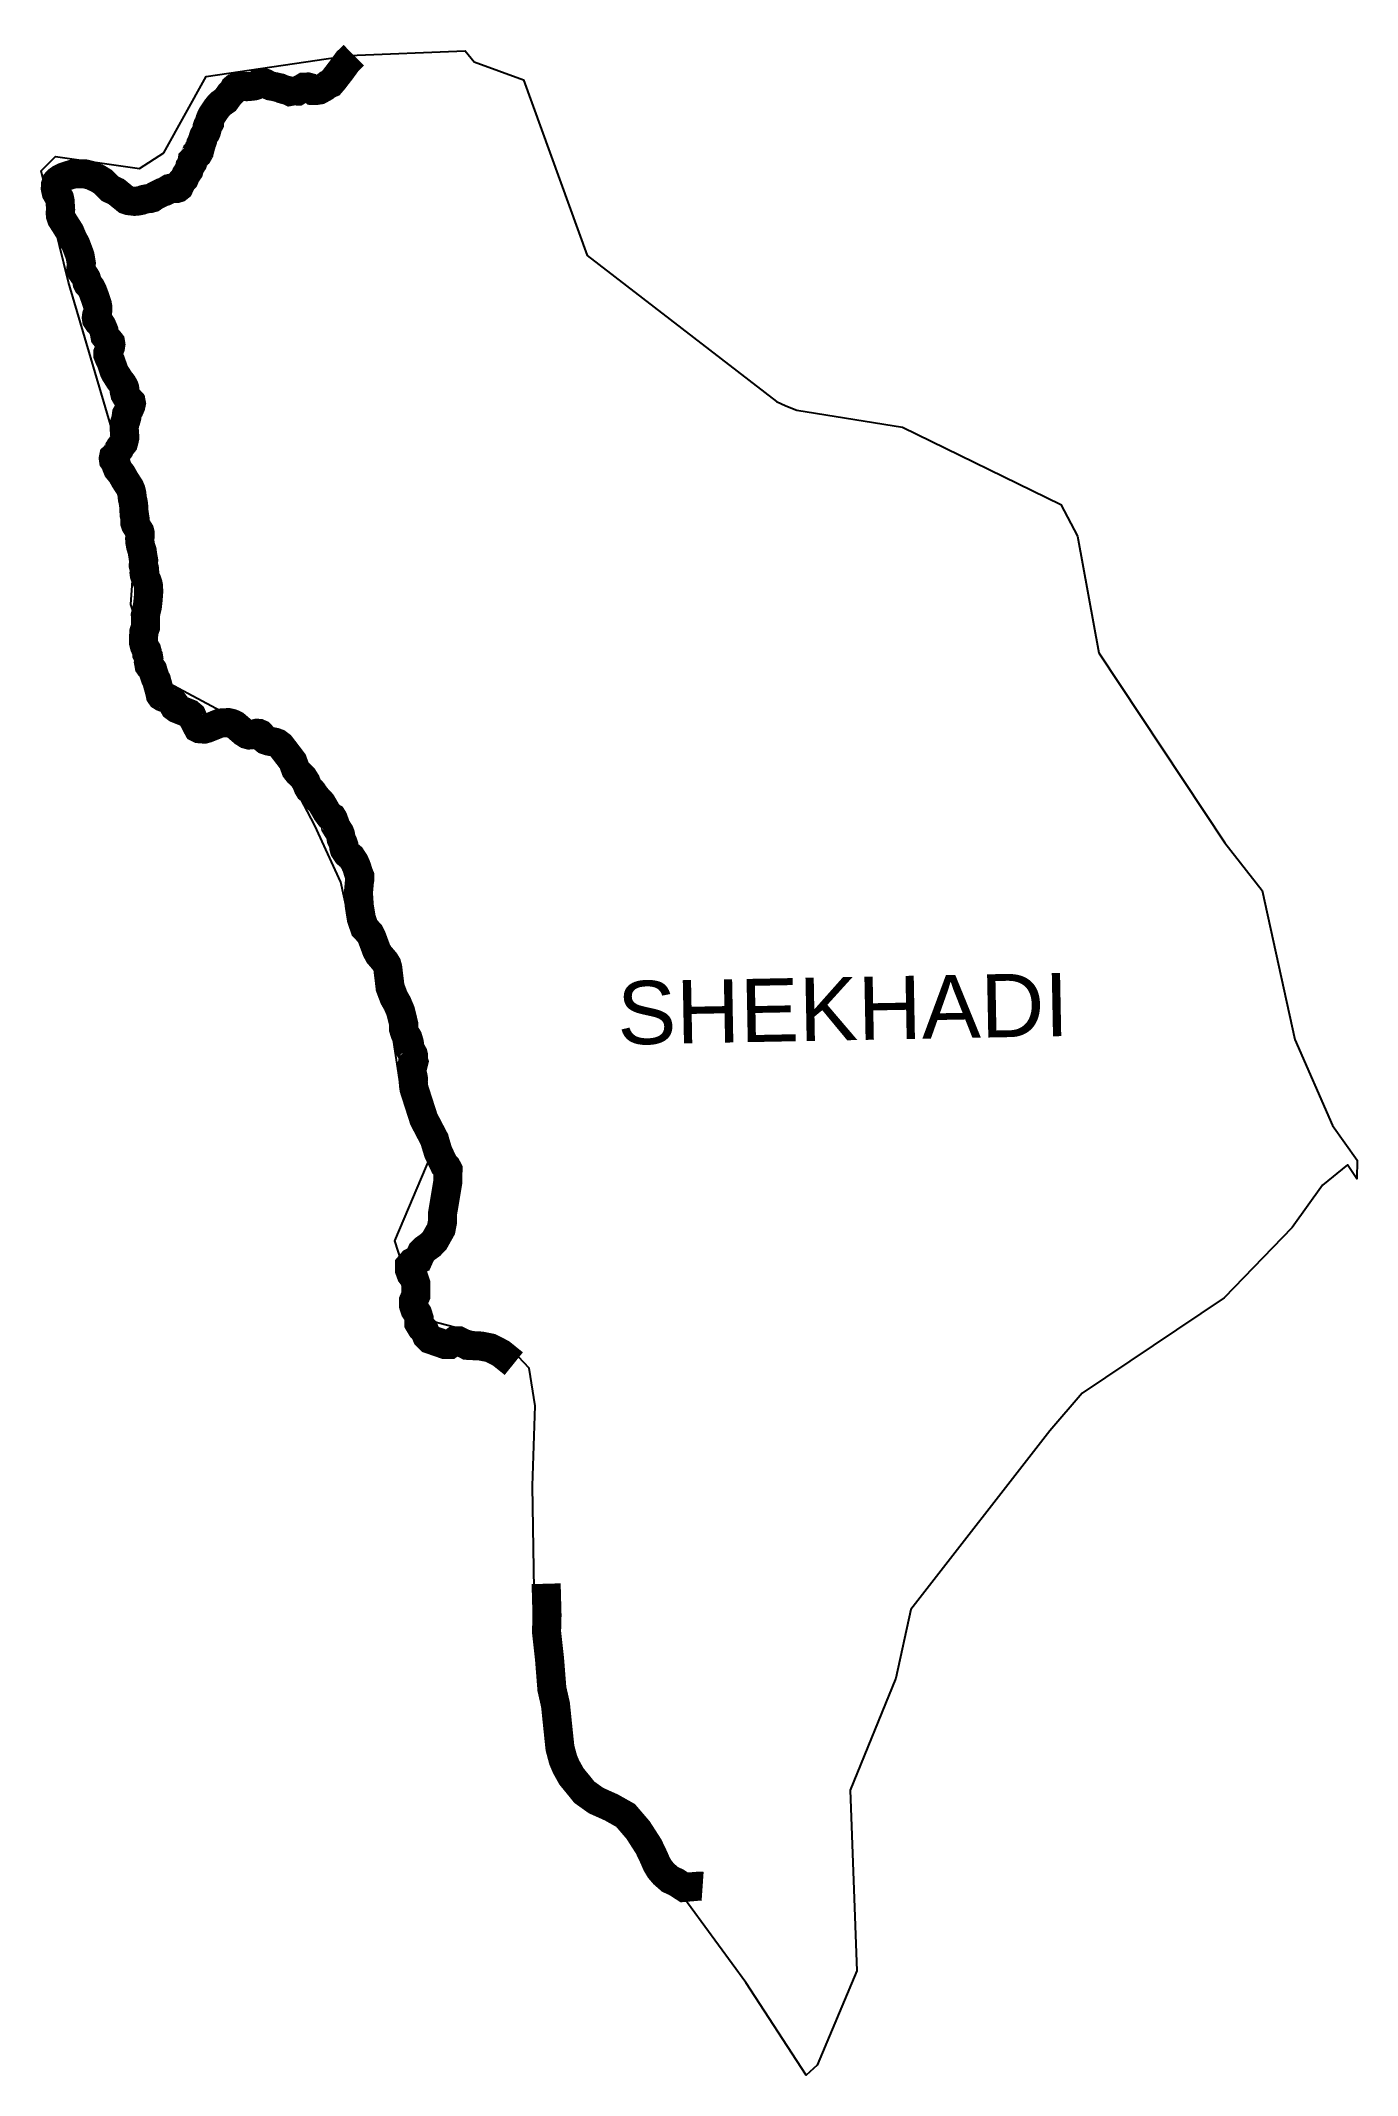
# Model space of a CAD drawing. Header units: metres. Extents: x 285346 to 287610, y 2002789 to 2006289.
import ezdxf

# ---------------------------------------------------------------- set-up
doc = ezdxf.new("R2010")
doc.units = ezdxf.units.M
for name, color, linetype in [('NATURALLY PROTECTED', 3, 'Continuous'), ('village', 4, 'Continuous'), ('VILLAGE NAME', 250, 'Continuous')]:
    doc.layers.add(name, color=color, linetype=linetype)
doc.styles.get("Standard").update_dxf_attribs({"font": 'simplex.shx'})

msp = doc.modelspace()

# ---------------------------------------------------------------- linework, layer by layer
at = {"layer": 'NATURALLY PROTECTED', "flags": 128}
msp.add_lwpolyline([(285884.6, 2006263.7, 50, 50, 0), (285879.2, 2006258.4, 50, 50, 0), (285873.7, 2006252.9, 50, 50, 0), (285863, 2006238.1, 50, 50, 0), (285852.8, 2006224.9, 50, 50, 0), (285849.8, 2006221, 50, 50, 0), (285845, 2006215.4, 50, 50, 0), (285839.9, 2006213.3, 50, 50, 0), (285834.4, 2006208.9, 50, 50, 0), (285830.1, 2006206.5, 50, 50, 0), (285825.3, 2006203.9, 50, 50, 0), (285820.1, 2006203.1, 50, 50, 0), (285814.8, 2006203.2, 50, 50, 0), (285812.7, 2006204.9, 50, 50, 0), (285808.5, 2006208.2, 50, 50, 0), (285805.5, 2006209, 50, 50, 0), (285799.4, 2006208.8, 50, 50, 0), (285795.3, 2006206.4, 50, 50, 0), (285791, 2006203.9, 50, 50, 0), (285788, 2006202.1, 50, 50, 0), (285781.5, 2006202.4, 50, 50, 0), (285775.3, 2006201.3, 50, 50, 0), (285773.1, 2006202.4, 50, 50, 0), (285766.5, 2006204.2, 50, 50, 0), (285761.2, 2006205.7, 50, 50, 0), (285757.6, 2006207.6, 50, 50, 0), (285753, 2006208.5, 50, 50, 0), (285749.2, 2006209.5, 50, 50, 0), (285745.8, 2006210.1, 50, 50, 0), (285742, 2006210.7, 50, 50, 0), (285738.2, 2006212.3, 50, 50, 0), (285732.3, 2006215.5, 50, 50, 0), (285729.7, 2006216.4, 50, 50, 0), (285726.9, 2006216.5, 50, 50, 0), (285723.6, 2006216.1, 50, 50, 0), (285721.3, 2006215.1, 50, 50, 0), (285718.6, 2006213.2, 50, 50, 0), (285716.1, 2006211.8, 50, 50, 0), (285713.4, 2006210.9, 50, 50, 0), (285710, 2006210.4, 50, 50, 0), (285700.9, 2006209.6, 50, 50, 0), (285696.3, 2006209.7, 50, 50, 0), (285692.3, 2006209.9, 50, 50, 0), (285688.1, 2006210, 50, 50, 0), (285684.8, 2006209.3, 50, 50, 0), (285681, 2006207.9, 50, 50, 0), (285679.1, 2006206.3, 50, 50, 0), (285677.7, 2006203.6, 50, 50, 0), (285676.1, 2006200.7, 50, 50, 0), (285674.5, 2006199, 50, 50, 0), (285671.6, 2006196.5, 50, 50, 0), (285669.9, 2006194.1, 50, 50, 0), (285667.9, 2006191.3, 50, 50, 0), (285666.3, 2006189.2, 50, 50, 0), (285664.1, 2006186.1, 50, 50, 0), (285662, 2006184.7, 50, 50, 0), (285659.2, 2006182.7, 50, 50, 0), (285655.9, 2006180.4, 50, 50, 0), (285652.4, 2006176.8, 50, 50, 0), (285647.6, 2006170.7, 50, 50, 0), (285644.1, 2006165.4, 50, 50, 0), (285641.3, 2006161.1, 50, 50, 0), (285639, 2006156.6, 50, 50, 0), (285637.4, 2006152.7, 50, 50, 0), (285637, 2006151.3, 50, 50, 0), (285636.9, 2006148.8, 50, 50, 0), (285636.8, 2006147.4, 50, 50, 0), (285636.2, 2006146.3, 50, 50, 0), (285634.7, 2006144.8, 50, 50, 0), (285633.3, 2006142.3, 50, 50, 0), (285632.4, 2006139.5, 50, 50, 0), (285632.1, 2006136.9, 50, 50, 0), (285631.9, 2006134.6, 50, 50, 0), (285631.3, 2006132.4, 50, 50, 0), (285630.4, 2006130.4, 50, 50, 0), (285629.1, 2006128.8, 50, 50, 0), (285626.9, 2006125.2, 50, 50, 0), (285626, 2006122.9, 50, 50, 0), (285625.2, 2006118.8, 50, 50, 0), (285624.6, 2006116.9, 50, 50, 0), (285623.1, 2006114.5, 50, 50, 0), (285622.2, 2006112.4, 50, 50, 0), (285621.5, 2006111, 50, 50, 0), (285621.2, 2006108.9, 50, 50, 0), (285621.4, 2006106.6, 50, 50, 0), (285620.8, 2006104.3, 50, 50, 0), (285619.6, 2006102.8, 50, 50, 0), (285617.9, 2006100.9, 50, 50, 0), (285617.6, 2006099.8, 50, 50, 0), (285617.7, 2006098, 50, 50, 0), (285617.8, 2006095.6, 50, 50, 0), (285616.9, 2006094, 50, 50, 0), (285615.4, 2006092.8, 50, 50, 0), (285613.4, 2006091.8, 50, 50, 0), (285612, 2006091.1, 50, 50, 0), (285611.3, 2006089.4, 50, 50, 0), (285611, 2006087.1, 50, 50, 0), (285610.3, 2006085.3, 50, 50, 0), (285608.7, 2006084.5, 50, 50, 0), (285606.8, 2006082.6, 50, 50, 0), (285606.3, 2006079.3, 50, 50, 0), (285605.8, 2006076.1, 50, 50, 0), (285604.5, 2006073.9, 50, 50, 0), (285602.5, 2006071.2, 50, 50, 0), (285602.1, 2006069.3, 50, 50, 0), (285601.8, 2006068.3, 50, 50, 0), (285601.1, 2006065.3, 50, 50, 0), (285599.3, 2006062.8, 50, 50, 0), (285597.2, 2006059.6, 50, 50, 0), (285596, 2006057.9, 50, 50, 0), (285593.2, 2006051.1, 50, 50, 0), (285588.6, 2006046.3, 50, 50, 0), (285586, 2006040.4, 50, 50, 0), (285584.5, 2006037.1, 50, 50, 0), (285582, 2006035.1, 50, 50, 0), (285579.7, 2006034.4, 50, 50, 0), (285577.5, 2006034.3, 50, 50, 0), (285575.8, 2006034.8, 50, 50, 0), (285574.5, 2006035.1, 50, 50, 0), (285571.5, 2006035.2, 50, 50, 0), (285567.9, 2006034.4, 50, 50, 0), (285565.1, 2006032.7, 50, 50, 0), (285562, 2006030.3, 50, 50, 0), (285559.7, 2006029.2, 50, 50, 0), (285555, 2006027.8, 50, 50, 0), (285550.5, 2006025.5, 50, 50, 0), (285542.9, 2006021.6, 50, 50, 0), (285538.2, 2006018.3, 50, 50, 0), (285533.8, 2006017.1, 50, 50, 0), (285530.1, 2006016.9, 50, 50, 0), (285524.5, 2006015.8, 50, 50, 0), (285519.6, 2006014.1, 50, 50, 0), (285513.2, 2006012.8, 50, 50, 0), (285507.7, 2006012.3, 50, 50, 0), (285503.7, 2006012.8, 50, 50, 0), (285497.9, 2006013.5, 50, 50, 0), (285493.6, 2006014.9, 50, 50, 0), (285489.3, 2006018.4, 50, 50, 0), (285485.5, 2006021.5, 50, 50, 0), (285481.8, 2006024.5, 50, 50, 0), (285476.3, 2006029, 50, 50, 0), (285466, 2006033.8, 50, 50, 0), (285460.3, 2006039.5, 50, 50, 0), (285453.6, 2006046.1, 50, 50, 0), (285444.5, 2006051.7, 50, 50, 0), (285432.7, 2006057, 50, 50, 0), (285423.3, 2006059.4, 50, 50, 0), (285417.3, 2006059.8, 50, 50, 0), (285407.3, 2006059.6, 50, 50, 0), (285401.1, 2006059, 50, 50, 0), (285395.5, 2006057.3, 50, 50, 0), (285387.4, 2006054.7, 50, 50, 0), (285380.1, 2006051.2, 50, 50, 0), (285375.8, 2006048.1, 50, 50, 0), (285373.2, 2006045.3, 50, 50, 0), (285371.8, 2006040.6, 50, 50, 0), (285371.5, 2006034.6, 50, 50, 0), (285373, 2006027.7, 50, 50, 0), (285376.8, 2006021, 50, 50, 0), (285378.7, 2006017.5, 50, 50, 0), (285379.8, 2006012.3, 50, 50, 0), (285380.1, 2006006, 50, 50, 0), (285380.6, 2005998.3, 50, 50, 0), (285379.9, 2005992.7, 50, 50, 0), (285380.3, 2005987.9, 50, 50, 0), (285382.2, 2005982.3, 50, 50, 0), (285387, 2005974.8, 50, 50, 0), (285390.9, 2005968.6, 50, 50, 0), (285393.9, 2005963.9, 50, 50, 0), (285396.4, 2005960, 50, 50, 0), (285399.6, 2005952.4, 50, 50, 0), (285401.9, 2005946.9, 50, 50, 0), (285406.5, 2005938.7, 50, 50, 0), (285410.9, 2005927.1, 50, 50, 0), (285414, 2005918.5, 50, 50, 0), (285415.4, 2005910.4, 50, 50, 0), (285416.2, 2005905.8, 50, 50, 0), (285416.1, 2005903.1, 50, 50, 0), (285415.8, 2005900.1, 50, 50, 0), (285415.5, 2005897.5, 50, 50, 0), (285415.7, 2005894.7, 50, 50, 0), (285416.9, 2005891.4, 50, 50, 0), (285419, 2005888.4, 50, 50, 0), (285421, 2005885.5, 50, 50, 0), (285423, 2005882.6, 50, 50, 0), (285424.9, 2005879.3, 50, 50, 0), (285425.8, 2005876, 50, 50, 0), (285426.2, 2005872.4, 50, 50, 0), (285427.4, 2005870, 50, 50, 0), (285430, 2005867.4, 50, 50, 0), (285432.6, 2005863.9, 50, 50, 0), (285435.4, 2005858.6, 50, 50, 0), (285437.2, 2005853.7, 50, 50, 0), (285438.6, 2005850, 50, 50, 0), (285440.1, 2005845.7, 50, 50, 0), (285442.1, 2005839.5, 50, 50, 0), (285443.8, 2005834.6, 50, 50, 0), (285444.7, 2005829.7, 50, 50, 0), (285444.7, 2005825.5, 50, 50, 0), (285443.6, 2005818.9, 50, 50, 0), (285442.4, 2005815.7, 50, 50, 0), (285442, 2005812.2, 50, 50, 0), (285442.4, 2005809.3, 50, 50, 0), (285445.1, 2005805.3, 50, 50, 0), (285448.3, 2005802.9, 50, 50, 0), (285451.4, 2005798.3, 50, 50, 0), (285453.5, 2005793.4, 50, 50, 0), (285455.3, 2005789.1, 50, 50, 0), (285455.8, 2005786.4, 50, 50, 0), (285456.2, 2005784, 50, 50, 0), (285456.8, 2005780.6, 50, 50, 0), (285460.3, 2005776.2, 50, 50, 0), (285463.6, 2005773, 50, 50, 0), (285466.5, 2005769.3, 50, 50, 0), (285467, 2005766.1, 50, 50, 0), (285466.3, 2005761.7, 50, 50, 0), (285465.1, 2005758.8, 50, 50, 0), (285464, 2005756.4, 50, 50, 0), (285462.7, 2005753.3, 50, 50, 0), (285461.8, 2005751.2, 50, 50, 0), (285461.9, 2005748.1, 50, 50, 0), (285464.3, 2005742, 50, 50, 0), (285467.2, 2005736, 50, 50, 0), (285469, 2005730.6, 50, 50, 0), (285472.2, 2005721.3, 50, 50, 0), (285474.8, 2005716.1, 50, 50, 0), (285478.1, 2005710.9, 50, 50, 0), (285481.8, 2005705, 50, 50, 0), (285487.2, 2005698, 50, 50, 0), (285489.8, 2005693.5, 50, 50, 0), (285490.8, 2005690.6, 50, 50, 0), (285491, 2005687.6, 50, 50, 0), (285490.3, 2005684.4, 50, 50, 0), (285491.1, 2005680.9, 50, 50, 0), (285494, 2005676, 50, 50, 0), (285495.4, 2005673.7, 50, 50, 0), (285499.5, 2005670, 50, 50, 0), (285501.8, 2005667.5, 50, 50, 0), (285502.3, 2005664.8, 50, 50, 0), (285501.3, 2005660.3, 50, 50, 0), (285498.7, 2005654.3, 50, 50, 0), (285495.2, 2005648.2, 50, 50, 0), (285493.8, 2005645.7, 50, 50, 0), (285493.5, 2005643.3, 50, 50, 0), (285494, 2005639.6, 50, 50, 0), (285493.1, 2005636.3, 50, 50, 0), (285491.2, 2005632.8, 50, 50, 0), (285490.3, 2005629.8, 50, 50, 0), (285490.2, 2005626, 50, 50, 0), (285490, 2005620.4, 50, 50, 0), (285490.4, 2005614.3, 50, 50, 0), (285490.8, 2005609.5, 50, 50, 0), (285491, 2005606.2, 50, 50, 0), (285490.1, 2005602.2, 50, 50, 0), (285489.5, 2005599.7, 50, 50, 0), (285488.7, 2005596.7, 50, 50, 0), (285486.1, 2005593.4, 50, 50, 0), (285482.8, 2005589.1, 50, 50, 0), (285481.8, 2005586.5, 50, 50, 0), (285480.6, 2005585.1, 50, 50, 0), (285479.6, 2005583.9, 50, 50, 0), (285478.6, 2005581.9, 50, 50, 0), (285477.6, 2005579.5, 50, 50, 0), (285476.5, 2005577, 50, 50, 0), (285474.8, 2005574.4, 50, 50, 0), (285473.3, 2005573.7, 50, 50, 0), (285471.7, 2005572.3, 50, 50, 0), (285471.2, 2005569.8, 50, 50, 0), (285471.6, 2005567.1, 50, 50, 0), (285474.1, 2005563.5, 50, 50, 0), (285476.3, 2005560.2, 50, 50, 0), (285477.2, 2005557.4, 50, 50, 0), (285477.3, 2005554.9, 50, 50, 0), (285478.5, 2005551.9, 50, 50, 0), (285481.9, 2005547.7, 50, 50, 0), (285485.8, 2005542.8, 50, 50, 0), (285488.3, 2005538.3, 50, 50, 0), (285491, 2005533.4, 50, 50, 0), (285495.9, 2005525.8, 50, 50, 0), (285499.3, 2005520.7, 50, 50, 0), (285501.6, 2005515.2, 50, 50, 0), (285503.2, 2005508.6, 50, 50, 0), (285503.9, 2005501.4, 50, 50, 0), (285505.6, 2005493.6, 50, 50, 0), (285506.5, 2005486.1, 50, 50, 0), (285506.8, 2005478, 50, 50, 0), (285506.9, 2005474, 50, 50, 0), (285507.9, 2005470.8, 50, 50, 0), (285508.5, 2005466.8, 50, 50, 0), (285508.1, 2005463.5, 50, 50, 0), (285508.2, 2005459.5, 50, 50, 0), (285509.3, 2005456.3, 50, 50, 0), (285510.9, 2005453.7, 50, 50, 0), (285513.4, 2005449.5, 50, 50, 0), (285516.6, 2005444.3, 50, 50, 0), (285517.4, 2005441, 50, 50, 0), (285517.5, 2005436.7, 50, 50, 0), (285517, 2005434.3, 50, 50, 0), (285516.5, 2005431.6, 50, 50, 0), (285516.9, 2005426.2, 50, 50, 0), (285518.2, 2005419, 50, 50, 0), (285520.9, 2005410.5, 50, 50, 0), (285521.5, 2005405.5, 50, 50, 0), (285522.5, 2005399.4, 50, 50, 0), (285523.4, 2005394.5, 50, 50, 0), (285522.9, 2005389.8, 50, 50, 0), (285522.8, 2005385.7, 50, 50, 0), (285523.2, 2005384.2, 50, 50, 0), (285524.3, 2005381.9, 50, 50, 0), (285524.8, 2005379.7, 50, 50, 0), (285525, 2005376.7, 50, 50, 0), (285524.4, 2005374.8, 50, 50, 0), (285524.1, 2005372.9, 50, 50, 0), (285524.4, 2005370.4, 50, 50, 0), (285525.4, 2005367.3, 50, 50, 0), (285526.7, 2005364.5, 50, 50, 0), (285529.1, 2005359.4, 50, 50, 0), (285531, 2005354.1, 50, 50, 0), (285531.8, 2005350.1, 50, 50, 0), (285531.9, 2005346.3, 50, 50, 0), (285532.1, 2005340.8, 50, 50, 0), (285531.6, 2005333.9, 50, 50, 0), (285531, 2005326.3, 50, 50, 0), (285529.8, 2005315.6, 50, 50, 0), (285527.5, 2005305.7, 50, 50, 0), (285526.3, 2005300.4, 50, 50, 0), (285526.5, 2005294.9, 50, 50, 0), (285526.5, 2005285.7, 50, 50, 0), (285526.5, 2005279.6, 50, 50, 0), (285524.7, 2005274.6, 50, 50, 0), (285523.8, 2005271.9, 50, 50, 0), (285523.4, 2005266.2, 50, 50, 0), (285523, 2005260, 50, 50, 0), (285523.2, 2005253.4, 50, 50, 0), (285524.6, 2005247.5, 50, 50, 0), (285526.6, 2005243, 50, 50, 0), (285528.7, 2005239.9, 50, 50, 0), (285529.3, 2005237.7, 50, 50, 0), (285529.2, 2005235.9, 50, 50, 0), (285529.1, 2005233.3, 50, 50, 0), (285529.8, 2005231.8, 50, 50, 0), (285531, 2005229.7, 50, 50, 0), (285531.9, 2005228.2, 50, 50, 0), (285532.3, 2005225.8, 50, 50, 0), (285532, 2005223.4, 50, 50, 0), (285531.6, 2005220, 50, 50, 0), (285532.2, 2005216.8, 50, 50, 0), (285532.7, 2005213.9, 50, 50, 0), (285534, 2005212, 50, 50, 0), (285536.8, 2005209.3, 50, 50, 0), (285538.9, 2005206.4, 50, 50, 0), (285540.5, 2005200.9, 50, 50, 0), (285542.2, 2005195.8, 50, 50, 0), (285543.5, 2005191.9, 50, 50, 0), (285545.4, 2005188.6, 50, 50, 0), (285546.3, 2005185.2, 50, 50, 0), (285547.3, 2005181.4, 50, 50, 0), (285548.7, 2005176.5, 50, 50, 0), (285549.6, 2005173.3, 50, 50, 0), (285550.3, 2005170.5, 50, 50, 0), (285551.6, 2005165.7, 50, 50, 0), (285552.1, 2005163.1, 50, 50, 0), (285553.5, 2005161.1, 50, 50, 0), (285556.2, 2005159.4, 50, 50, 0), (285559.9, 2005158.1, 50, 50, 0), (285565.8, 2005156, 50, 50, 0), (285572.6, 2005152.7, 50, 50, 0), (285574.4, 2005150.4, 50, 50, 0), (285574.6, 2005148.1, 50, 50, 0), (285574.9, 2005145.2, 50, 50, 0), (285576.2, 2005142.8, 50, 50, 0), (285580.5, 2005139.6, 50, 50, 0), (285588, 2005136.6, 50, 50, 0), (285596.7, 2005133.2, 50, 50, 0), (285602.1, 2005131, 50, 50, 0), (285606.2, 2005127.5, 50, 50, 0), (285609.2, 2005120.4, 50, 50, 0), (285613.9, 2005111.3, 50, 50, 0), (285616.6, 2005106.3, 50, 50, 0), (285619, 2005105.1, 50, 50, 0), (285622.9, 2005104.8, 50, 50, 0), (285627.5, 2005104.4, 50, 50, 0), (285629.5, 2005105, 50, 50, 0), (285632.3, 2005105.7, 50, 50, 0), (285638.6, 2005108.2, 50, 50, 0), (285644.1, 2005110.4, 50, 50, 0), (285648.7, 2005112.3, 50, 50, 0), (285653, 2005114, 50, 50, 0), (285657.8, 2005115, 50, 50, 0), (285663.7, 2005115.3, 50, 50, 0), (285668.9, 2005115.6, 50, 50, 0), (285675.4, 2005114, 50, 50, 0), (285680.8, 2005111.4, 50, 50, 0), (285688.4, 2005104.9, 50, 50, 0), (285695.4, 2005098.9, 50, 50, 0), (285700.9, 2005095.4, 50, 50, 0), (285705, 2005094.3, 50, 50, 0), (285710.3, 2005094.8, 50, 50, 0), (285715.7, 2005096.7, 50, 50, 0), (285718.2, 2005097.3, 50, 50, 0), (285721.4, 2005097, 50, 50, 0), (285723.9, 2005095.9, 50, 50, 0), (285726.7, 2005092.9, 50, 50, 0), (285730.2, 2005088.1, 50, 50, 0), (285733.3, 2005085.5, 50, 50, 0), (285738.6, 2005083.7, 50, 50, 0), (285748.3, 2005082, 50, 50, 0), (285753.3, 2005080.3, 50, 50, 0), (285758.8, 2005076.2, 50, 50, 0), (285765.1, 2005068, 50, 50, 0), (285772.7, 2005058.1, 50, 50, 0), (285779.8, 2005048.7, 50, 50, 0), (285782.3, 2005041.7, 50, 50, 0), (285784.7, 2005035.1, 50, 50, 0), (285789, 2005029.6, 50, 50, 0), (285797.7, 2005021.1, 50, 50, 0), (285802.4, 2005013.6, 50, 50, 0), (285805.9, 2005004.8, 50, 50, 0), (285808, 2005001.3, 50, 50, 0), (285811.7, 2004998.4, 50, 50, 0), (285813.8, 2004996, 50, 50, 0), (285817.5, 2004990.4, 50, 50, 0), (285821.5, 2004985.5, 50, 50, 0), (285825.7, 2004981, 50, 50, 0), (285829.4, 2004977, 50, 50, 0), (285832.2, 2004972.2, 50, 50, 0), (285835.5, 2004966.5, 50, 50, 0), (285838.1, 2004961.9, 50, 50, 0), (285840.9, 2004958.1, 50, 50, 0), (285843.2, 2004955, 50, 50, 0), (285845.9, 2004953, 50, 50, 0), (285848, 2004952, 50, 50, 0), (285849.3, 2004949.9, 50, 50, 0), (285850.3, 2004947.4, 50, 50, 0), (285851.9, 2004942.7, 50, 50, 0), (285852.7, 2004938.5, 50, 50, 0), (285855.2, 2004934.5, 50, 50, 0), (285858.4, 2004929.6, 50, 50, 0), (285860.6, 2004926.1, 50, 50, 0), (285861.8, 2004922.8, 50, 50, 0), (285862.4, 2004919.1, 50, 50, 0), (285863, 2004915.7, 50, 50, 0), (285864.4, 2004912.6, 50, 50, 0), (285866.6, 2004907.6, 50, 50, 0), (285867.6, 2004904.6, 50, 50, 0), (285867.5, 2004900.9, 50, 50, 0), (285868.5, 2004897.3, 50, 50, 0), (285871, 2004893.5, 50, 50, 0), (285873.2, 2004890.1, 50, 50, 0), (285876.7, 2004887.2, 50, 50, 0), (285880.2, 2004884.3, 50, 50, 0), (285882.2, 2004881.2, 50, 50, 0), (285885.8, 2004875.7, 50, 50, 0), (285888.5, 2004869.7, 50, 50, 0), (285890.5, 2004864.5, 50, 50, 0), (285891.6, 2004860.5, 50, 50, 0), (285893.1, 2004855.9, 50, 50, 0), (285895.1, 2004851.1, 50, 50, 0), (285895.2, 2004846.8, 50, 50, 0), (285894.4, 2004842.2, 50, 50, 0), (285894.4, 2004842.2, 50, 50, 0), (285892.6, 2004822.5, 50, 50, 0), (285894.2, 2004799.7, 50, 50, 0), (285897.6, 2004778.7, 50, 50, 0), (285903.2, 2004762.4, 50, 50, 0), (285908, 2004757.4, 50, 50, 0), (285912.4, 2004752.6, 50, 50, 0), (285916, 2004745.1, 50, 50, 0), (285919.1, 2004736.7, 50, 50, 0), (285923.8, 2004724, 50, 50, 0), (285927.9, 2004716.5, 50, 50, 0), (285934.5, 2004708.8, 50, 50, 0), (285938.5, 2004704.1, 50, 50, 0), (285941.6, 2004699, 50, 50, 0), (285943.1, 2004693.6, 50, 50, 0), (285944.2, 2004684.3, 50, 50, 0), (285945.4, 2004674.7, 50, 50, 0), (285947.1, 2004660.1, 50, 50, 0), (285949.7, 2004653.2, 50, 50, 0), (285953.8, 2004642.4, 50, 50, 0), (285959.6, 2004632.2, 50, 50, 0), (285965.1, 2004619.1, 50, 50, 0), (285968.1, 2004607, 50, 50, 0), (285970.4, 2004597.5, 50, 50, 0), (285970.4, 2004588.2, 50, 50, 0), (285972.4, 2004581.6, 50, 50, 0), (285977.7, 2004573, 50, 50, 0), (285980.2, 2004564.6, 50, 50, 0), (285982, 2004552, 50, 50, 0), (285983.6, 2004549, 50, 50, 0), (285986, 2004546.3, 50, 50, 0), (285986.8, 2004544.9, 50, 50, 0), (285987.2, 2004543.4, 50, 50, 0), (285987.2, 2004542, 50, 50, 0), (285987.3, 2004538.3, 50, 50, 0), (285987.4, 2004534.4, 50, 50, 0), (285988.1, 2004532.1, 50, 50, 0), (285987.6, 2004530.1, 50, 50, 0), (285987.6, 2004530.1, 50, 50, 0), (285986.1, 2004529, 50, 50, 0), (285985.2, 2004527.9, 50, 50, 0), (285984.7, 2004525.7, 50, 50, 0), (285984.7, 2004521.7, 50, 50, 0), (285984.7, 2004517.4, 50, 50, 0), (285985.2, 2004512.3, 50, 50, 0), (285986.6, 2004507, 50, 50, 0), (285987.3, 2004502.4, 50, 50, 0), (285986.9, 2004497.6, 50, 50, 0), (285987.4, 2004491.4, 50, 50, 0), (285988.3, 2004485.6, 50, 50, 0), (286005.1, 2004433.3, 50, 50, 0), (286023.5, 2004398.1, 50, 50, 0), (286024.4, 2004394.5, 50, 50, 0), (286026.7, 2004386.8, 50, 50, 0), (286029.8, 2004376.7, 50, 50, 0), (286035.8, 2004364, 50, 50, 0), (286040.3, 2004354.7, 50, 50, 0), (286044.5, 2004350.8, 50, 50, 0), (286046.8, 2004346.4, 50, 50, 0), (286046.3, 2004336.7, 50, 50, 0), (286046.3, 2004325, 50, 50, 0), (286043.3, 2004306.9, 50, 50, 0), (286040.2, 2004288.5, 50, 50, 0), (286037, 2004269.6, 50, 50, 0), (286037, 2004255.7, 50, 50, 0), (286034.8, 2004244.2, 50, 50, 0), (286029.4, 2004234.6, 50, 50, 0), (286023.8, 2004224.5, 50, 50, 0), (286016.7, 2004217.1, 50, 50, 0), (286006.6, 2004209.9, 50, 50, 0), (286003.9, 2004207.1, 50, 50, 0), (286001.2, 2004204.4, 50, 50, 0), (285995.7, 2004192, 50, 50, 0), (285985.3, 2004187.2, 50, 50, 0), (285980.5, 2004181.6, 50, 50, 0), (285980.5, 2004174, 50, 50, 0), (285983.1, 2004166.8, 50, 50, 0), (285988.1, 2004160.2, 50, 50, 0), (285991.3, 2004150.6, 50, 50, 0), (285991.3, 2004140.6, 50, 50, 0), (285991.3, 2004130, 50, 50, 0), (285987.4, 2004121, 50, 50, 0), (285987.4, 2004113.2, 50, 50, 0), (285989.9, 2004105.6, 50, 50, 0), (285994.3, 2004099.1, 50, 50, 0), (285996.8, 2004091.3, 50, 50, 0), (285996.8, 2004082, 50, 50, 0), (286001, 2004074.9, 50, 50, 0), (286005.9, 2004070.5, 50, 50, 0), (286010, 2004060.6, 50, 50, 0), (286015.7, 2004054.7, 50, 50, 0), (286025.9, 2004051.2, 50, 50, 0), (286033.9, 2004048.4, 50, 50, 0), (286042, 2004045.6, 50, 50, 0), (286049.1, 2004045.6, 50, 50, 0), (286055.2, 2004049.8, 50, 50, 0), (286058.4, 2004052, 50, 50, 0), (286064.8, 2004052, 50, 50, 0), (286070.6, 2004049.1, 50, 50, 0), (286075.1, 2004046.9, 50, 50, 0), (286080, 2004044.3, 50, 50, 0), (286103.2, 2004043.1, 50, 50, 0), (286105.7, 2004042.6, 50, 50, 0), (286119, 2004040, 50, 50, 0), (286137.7, 2004030.6, 50, 50, 0), (286159.8, 2004012.8, 0, 0, 0)], format="xyseb", dxfattribs=at)
msp.add_lwpolyline([(285884.6, 2006263.7, 50, 50, 0), (285879.2, 2006258.4, 50, 50, 0), (285873.7, 2006252.9, 50, 50, 0), (285863, 2006238.1, 50, 50, 0), (285852.8, 2006224.9, 50, 50, 0), (285849.8, 2006221, 50, 50, 0), (285845, 2006215.4, 50, 50, 0), (285839.9, 2006213.3, 50, 50, 0), (285834.4, 2006208.9, 50, 50, 0), (285830.1, 2006206.5, 50, 50, 0), (285825.3, 2006203.9, 50, 50, 0), (285820.1, 2006203.1, 50, 50, 0), (285814.8, 2006203.2, 50, 50, 0), (285812.7, 2006204.9, 50, 50, 0), (285808.5, 2006208.2, 50, 50, 0), (285805.5, 2006209, 50, 50, 0), (285799.4, 2006208.8, 50, 50, 0), (285795.3, 2006206.4, 50, 50, 0), (285791, 2006203.9, 50, 50, 0), (285788, 2006202.1, 50, 50, 0), (285781.5, 2006202.4, 50, 50, 0), (285775.3, 2006201.3, 50, 50, 0), (285773.1, 2006202.4, 50, 50, 0), (285766.5, 2006204.2, 50, 50, 0), (285761.2, 2006205.7, 50, 50, 0), (285757.6, 2006207.6, 50, 50, 0), (285753, 2006208.5, 50, 50, 0), (285749.2, 2006209.5, 50, 50, 0), (285745.8, 2006210.1, 50, 50, 0), (285742, 2006210.7, 50, 50, 0), (285738.2, 2006212.3, 50, 50, 0), (285732.3, 2006215.5, 50, 50, 0), (285729.7, 2006216.4, 50, 50, 0), (285726.9, 2006216.5, 50, 50, 0), (285723.6, 2006216.1, 50, 50, 0), (285721.3, 2006215.1, 50, 50, 0), (285718.6, 2006213.2, 50, 50, 0), (285716.1, 2006211.8, 50, 50, 0), (285713.4, 2006210.9, 50, 50, 0), (285710, 2006210.4, 50, 50, 0), (285700.9, 2006209.6, 50, 50, 0), (285696.3, 2006209.7, 50, 50, 0), (285692.3, 2006209.9, 50, 50, 0), (285688.1, 2006210, 50, 50, 0), (285684.8, 2006209.3, 50, 50, 0), (285681, 2006207.9, 50, 50, 0), (285679.1, 2006206.3, 50, 50, 0), (285677.7, 2006203.6, 50, 50, 0), (285676.1, 2006200.7, 50, 50, 0), (285674.5, 2006199, 50, 50, 0), (285671.6, 2006196.5, 50, 50, 0), (285669.9, 2006194.1, 50, 50, 0), (285667.9, 2006191.3, 50, 50, 0), (285666.3, 2006189.2, 50, 50, 0), (285664.1, 2006186.1, 50, 50, 0), (285662, 2006184.7, 50, 50, 0), (285659.2, 2006182.7, 50, 50, 0), (285655.9, 2006180.4, 50, 50, 0), (285652.4, 2006176.8, 50, 50, 0), (285647.6, 2006170.7, 50, 50, 0), (285644.1, 2006165.4, 50, 50, 0), (285641.3, 2006161.1, 50, 50, 0), (285639, 2006156.6, 50, 50, 0), (285637.4, 2006152.7, 50, 50, 0), (285637, 2006151.3, 50, 50, 0), (285636.9, 2006148.8, 50, 50, 0), (285636.8, 2006147.4, 50, 50, 0), (285636.2, 2006146.3, 50, 50, 0), (285634.7, 2006144.8, 50, 50, 0), (285633.3, 2006142.3, 50, 50, 0), (285632.4, 2006139.5, 50, 50, 0), (285632.1, 2006136.9, 50, 50, 0), (285631.9, 2006134.6, 50, 50, 0), (285631.3, 2006132.4, 50, 50, 0), (285630.4, 2006130.4, 50, 50, 0), (285629.1, 2006128.8, 50, 50, 0), (285626.9, 2006125.2, 50, 50, 0), (285626, 2006122.9, 50, 50, 0), (285625.2, 2006118.8, 50, 50, 0), (285624.6, 2006116.9, 50, 50, 0), (285623.1, 2006114.5, 50, 50, 0), (285622.2, 2006112.4, 50, 50, 0), (285621.5, 2006111, 50, 50, 0), (285621.2, 2006108.9, 50, 50, 0), (285621.4, 2006106.6, 50, 50, 0), (285620.8, 2006104.3, 50, 50, 0), (285619.6, 2006102.8, 50, 50, 0), (285617.9, 2006100.9, 50, 50, 0), (285617.6, 2006099.8, 50, 50, 0), (285617.7, 2006098, 50, 50, 0), (285617.8, 2006095.6, 50, 50, 0), (285616.9, 2006094, 50, 50, 0), (285615.4, 2006092.8, 50, 50, 0), (285613.4, 2006091.8, 50, 50, 0), (285612, 2006091.1, 50, 50, 0), (285611.3, 2006089.4, 50, 50, 0), (285611, 2006087.1, 50, 50, 0), (285610.3, 2006085.3, 50, 50, 0), (285608.7, 2006084.5, 50, 50, 0), (285606.8, 2006082.6, 50, 50, 0), (285606.3, 2006079.3, 50, 50, 0), (285605.8, 2006076.1, 50, 50, 0), (285604.5, 2006073.9, 50, 50, 0), (285602.5, 2006071.2, 50, 50, 0), (285602.1, 2006069.3, 50, 50, 0), (285601.8, 2006068.3, 50, 50, 0), (285601.1, 2006065.3, 50, 50, 0), (285599.3, 2006062.8, 50, 50, 0), (285597.2, 2006059.6, 50, 50, 0), (285596, 2006057.9, 50, 50, 0), (285593.2, 2006051.1, 50, 50, 0), (285588.6, 2006046.3, 50, 50, 0), (285586, 2006040.4, 50, 50, 0), (285584.5, 2006037.1, 50, 50, 0), (285582, 2006035.1, 50, 50, 0), (285579.7, 2006034.4, 50, 50, 0), (285577.5, 2006034.3, 50, 50, 0), (285575.8, 2006034.8, 50, 50, 0), (285574.5, 2006035.1, 50, 50, 0), (285571.5, 2006035.2, 50, 50, 0), (285567.9, 2006034.4, 50, 50, 0), (285565.1, 2006032.7, 50, 50, 0), (285562, 2006030.3, 50, 50, 0), (285559.7, 2006029.2, 50, 50, 0), (285555, 2006027.8, 50, 50, 0), (285550.5, 2006025.5, 50, 50, 0), (285542.9, 2006021.6, 50, 50, 0), (285538.2, 2006018.3, 50, 50, 0), (285533.8, 2006017.1, 50, 50, 0), (285530.1, 2006016.9, 50, 50, 0), (285524.5, 2006015.8, 50, 50, 0), (285519.6, 2006014.1, 50, 50, 0), (285513.2, 2006012.8, 50, 50, 0), (285507.7, 2006012.3, 50, 50, 0), (285503.7, 2006012.8, 50, 50, 0), (285497.9, 2006013.5, 50, 50, 0), (285493.6, 2006014.9, 50, 50, 0), (285489.3, 2006018.4, 50, 50, 0), (285485.5, 2006021.5, 50, 50, 0), (285481.8, 2006024.5, 50, 50, 0), (285476.3, 2006029, 50, 50, 0), (285466, 2006033.8, 50, 50, 0), (285460.3, 2006039.5, 50, 50, 0), (285453.6, 2006046.1, 50, 50, 0), (285444.5, 2006051.7, 50, 50, 0), (285432.7, 2006057, 50, 50, 0), (285423.3, 2006059.4, 50, 50, 0), (285417.3, 2006059.8, 50, 50, 0), (285407.3, 2006059.6, 50, 50, 0), (285401.1, 2006059, 50, 50, 0), (285395.5, 2006057.3, 50, 50, 0), (285387.4, 2006054.7, 50, 50, 0), (285380.1, 2006051.2, 50, 50, 0), (285375.8, 2006048.1, 50, 50, 0), (285373.2, 2006045.3, 50, 50, 0), (285371.8, 2006040.6, 50, 50, 0), (285371.5, 2006034.6, 50, 50, 0), (285373, 2006027.7, 50, 50, 0), (285376.8, 2006021, 50, 50, 0), (285378.7, 2006017.5, 50, 50, 0), (285379.8, 2006012.3, 50, 50, 0), (285380.1, 2006006, 50, 50, 0), (285380.6, 2005998.3, 50, 50, 0), (285379.9, 2005992.7, 50, 50, 0), (285380.3, 2005987.9, 50, 50, 0), (285382.2, 2005982.3, 50, 50, 0), (285387, 2005974.8, 50, 50, 0), (285390.9, 2005968.6, 50, 50, 0), (285393.9, 2005963.9, 50, 50, 0), (285396.4, 2005960, 50, 50, 0), (285399.6, 2005952.4, 50, 50, 0), (285401.9, 2005946.9, 50, 50, 0), (285406.5, 2005938.7, 50, 50, 0), (285410.9, 2005927.1, 50, 50, 0), (285414, 2005918.5, 50, 50, 0), (285415.4, 2005910.4, 50, 50, 0), (285416.2, 2005905.8, 50, 50, 0), (285416.1, 2005903.1, 50, 50, 0), (285415.8, 2005900.1, 50, 50, 0), (285415.5, 2005897.5, 50, 50, 0), (285415.7, 2005894.7, 50, 50, 0), (285416.9, 2005891.4, 50, 50, 0), (285419, 2005888.4, 50, 50, 0), (285421, 2005885.5, 50, 50, 0), (285423, 2005882.6, 50, 50, 0), (285424.9, 2005879.3, 50, 50, 0), (285425.8, 2005876, 50, 50, 0), (285426.2, 2005872.4, 50, 50, 0), (285427.4, 2005870, 50, 50, 0), (285430, 2005867.4, 50, 50, 0), (285432.6, 2005863.9, 50, 50, 0), (285435.4, 2005858.6, 50, 50, 0), (285437.2, 2005853.7, 50, 50, 0), (285438.6, 2005850, 50, 50, 0), (285440.1, 2005845.7, 50, 50, 0), (285442.1, 2005839.5, 50, 50, 0), (285443.8, 2005834.6, 50, 50, 0), (285444.7, 2005829.7, 50, 50, 0), (285444.7, 2005825.5, 50, 50, 0), (285443.6, 2005818.9, 50, 50, 0), (285442.4, 2005815.7, 50, 50, 0), (285442, 2005812.2, 50, 50, 0), (285442.4, 2005809.3, 50, 50, 0), (285445.1, 2005805.3, 50, 50, 0), (285448.3, 2005802.9, 50, 50, 0), (285451.4, 2005798.3, 50, 50, 0), (285453.5, 2005793.4, 50, 50, 0), (285455.3, 2005789.1, 50, 50, 0), (285455.8, 2005786.4, 50, 50, 0), (285456.2, 2005784, 50, 50, 0), (285456.8, 2005780.6, 50, 50, 0), (285460.3, 2005776.2, 50, 50, 0), (285463.6, 2005773, 50, 50, 0), (285466.5, 2005769.3, 50, 50, 0), (285467, 2005766.1, 50, 50, 0), (285466.3, 2005761.7, 50, 50, 0), (285465.1, 2005758.8, 50, 50, 0), (285464, 2005756.4, 50, 50, 0), (285462.7, 2005753.3, 50, 50, 0), (285461.8, 2005751.2, 50, 50, 0), (285461.9, 2005748.1, 50, 50, 0), (285464.3, 2005742, 50, 50, 0), (285467.2, 2005736, 50, 50, 0), (285469, 2005730.6, 50, 50, 0), (285472.2, 2005721.3, 50, 50, 0), (285474.8, 2005716.1, 50, 50, 0), (285478.1, 2005710.9, 50, 50, 0), (285481.8, 2005705, 50, 50, 0), (285487.2, 2005698, 50, 50, 0), (285489.8, 2005693.5, 50, 50, 0), (285490.8, 2005690.6, 50, 50, 0), (285491, 2005687.6, 50, 50, 0), (285490.3, 2005684.4, 50, 50, 0), (285491.1, 2005680.9, 50, 50, 0), (285494, 2005676, 50, 50, 0), (285495.4, 2005673.7, 50, 50, 0), (285499.5, 2005670, 50, 50, 0), (285501.8, 2005667.5, 50, 50, 0), (285502.3, 2005664.8, 50, 50, 0), (285501.3, 2005660.3, 50, 50, 0), (285498.7, 2005654.3, 50, 50, 0), (285495.2, 2005648.2, 50, 50, 0), (285493.8, 2005645.7, 50, 50, 0), (285493.5, 2005643.3, 50, 50, 0), (285494, 2005639.6, 50, 50, 0), (285493.1, 2005636.3, 50, 50, 0), (285491.2, 2005632.8, 50, 50, 0), (285490.3, 2005629.8, 50, 50, 0), (285490.2, 2005626, 50, 50, 0), (285490, 2005620.4, 50, 50, 0), (285490.4, 2005614.3, 50, 50, 0), (285490.8, 2005609.5, 50, 50, 0), (285491, 2005606.2, 50, 50, 0), (285490.1, 2005602.2, 50, 50, 0), (285489.5, 2005599.7, 50, 50, 0), (285488.7, 2005596.7, 50, 50, 0), (285486.1, 2005593.4, 50, 50, 0), (285482.8, 2005589.1, 50, 50, 0), (285481.8, 2005586.5, 50, 50, 0), (285480.6, 2005585.1, 50, 50, 0), (285479.6, 2005583.9, 50, 50, 0), (285478.6, 2005581.9, 50, 50, 0), (285477.6, 2005579.5, 50, 50, 0), (285476.5, 2005577, 50, 50, 0), (285474.8, 2005574.4, 50, 50, 0), (285473.3, 2005573.7, 50, 50, 0), (285471.7, 2005572.3, 50, 50, 0), (285471.2, 2005569.8, 50, 50, 0), (285471.6, 2005567.1, 50, 50, 0), (285474.1, 2005563.5, 50, 50, 0), (285476.3, 2005560.2, 50, 50, 0), (285477.2, 2005557.4, 50, 50, 0), (285477.3, 2005554.9, 50, 50, 0), (285478.5, 2005551.9, 50, 50, 0), (285481.9, 2005547.7, 50, 50, 0), (285485.8, 2005542.8, 50, 50, 0), (285488.3, 2005538.3, 50, 50, 0), (285491, 2005533.4, 50, 50, 0), (285495.9, 2005525.8, 50, 50, 0), (285499.3, 2005520.7, 50, 50, 0), (285501.6, 2005515.2, 50, 50, 0), (285503.2, 2005508.6, 50, 50, 0), (285503.9, 2005501.4, 50, 50, 0), (285505.6, 2005493.6, 50, 50, 0), (285506.5, 2005486.1, 50, 50, 0), (285506.8, 2005478, 50, 50, 0), (285506.9, 2005474, 50, 50, 0), (285507.9, 2005470.8, 50, 50, 0), (285508.5, 2005466.8, 50, 50, 0), (285508.1, 2005463.5, 50, 50, 0), (285508.2, 2005459.5, 50, 50, 0), (285509.3, 2005456.3, 50, 50, 0), (285510.9, 2005453.7, 50, 50, 0), (285513.4, 2005449.5, 50, 50, 0), (285516.6, 2005444.3, 50, 50, 0), (285517.4, 2005441, 50, 50, 0), (285517.5, 2005436.7, 50, 50, 0), (285517, 2005434.3, 50, 50, 0), (285516.5, 2005431.6, 50, 50, 0), (285516.9, 2005426.2, 50, 50, 0), (285518.2, 2005419, 50, 50, 0), (285520.9, 2005410.5, 50, 50, 0), (285521.5, 2005405.5, 50, 50, 0), (285522.5, 2005399.4, 50, 50, 0), (285523.4, 2005394.5, 50, 50, 0), (285522.9, 2005389.8, 50, 50, 0), (285522.8, 2005385.7, 50, 50, 0), (285523.2, 2005384.2, 50, 50, 0), (285524.3, 2005381.9, 50, 50, 0), (285524.8, 2005379.7, 50, 50, 0), (285525, 2005376.7, 50, 50, 0), (285524.4, 2005374.8, 50, 50, 0), (285524.1, 2005372.9, 50, 50, 0), (285524.4, 2005370.4, 50, 50, 0), (285525.4, 2005367.3, 50, 50, 0), (285526.7, 2005364.5, 50, 50, 0), (285529.1, 2005359.4, 50, 50, 0), (285531, 2005354.1, 50, 50, 0), (285531.8, 2005350.1, 50, 50, 0), (285531.9, 2005346.3, 50, 50, 0), (285532.1, 2005340.8, 50, 50, 0), (285531.6, 2005333.9, 50, 50, 0), (285531, 2005326.3, 50, 50, 0), (285529.8, 2005315.6, 50, 50, 0), (285527.5, 2005305.7, 50, 50, 0), (285526.3, 2005300.4, 50, 50, 0), (285526.5, 2005294.9, 50, 50, 0), (285526.5, 2005285.7, 50, 50, 0), (285526.5, 2005279.6, 50, 50, 0), (285524.7, 2005274.6, 50, 50, 0), (285523.8, 2005271.9, 50, 50, 0), (285523.4, 2005266.2, 50, 50, 0), (285523, 2005260, 50, 50, 0), (285523.2, 2005253.4, 50, 50, 0), (285524.6, 2005247.5, 50, 50, 0), (285526.6, 2005243, 50, 50, 0), (285528.7, 2005239.9, 50, 50, 0), (285529.3, 2005237.7, 50, 50, 0), (285529.2, 2005235.9, 50, 50, 0), (285529.1, 2005233.3, 50, 50, 0), (285529.8, 2005231.8, 50, 50, 0), (285531, 2005229.7, 50, 50, 0), (285531.9, 2005228.2, 50, 50, 0), (285532.3, 2005225.8, 50, 50, 0), (285532, 2005223.4, 50, 50, 0), (285531.6, 2005220, 50, 50, 0), (285532.2, 2005216.8, 50, 50, 0), (285532.7, 2005213.9, 50, 50, 0), (285534, 2005212, 50, 50, 0), (285536.8, 2005209.3, 50, 50, 0), (285538.9, 2005206.4, 50, 50, 0), (285540.5, 2005200.9, 50, 50, 0), (285542.2, 2005195.8, 50, 50, 0), (285543.5, 2005191.9, 50, 50, 0), (285545.4, 2005188.6, 50, 50, 0), (285546.3, 2005185.2, 50, 50, 0), (285547.3, 2005181.4, 50, 50, 0), (285548.7, 2005176.5, 50, 50, 0), (285549.6, 2005173.3, 50, 50, 0), (285550.3, 2005170.5, 50, 50, 0), (285551.6, 2005165.7, 50, 50, 0), (285552.1, 2005163.1, 50, 50, 0), (285553.5, 2005161.1, 50, 50, 0), (285556.2, 2005159.4, 50, 50, 0), (285559.9, 2005158.1, 50, 50, 0), (285565.8, 2005156, 50, 50, 0), (285572.6, 2005152.7, 50, 50, 0), (285574.4, 2005150.4, 50, 50, 0), (285574.6, 2005148.1, 50, 50, 0), (285574.9, 2005145.2, 50, 50, 0), (285576.2, 2005142.8, 50, 50, 0), (285580.5, 2005139.6, 50, 50, 0), (285588, 2005136.6, 50, 50, 0), (285596.7, 2005133.2, 50, 50, 0), (285602.1, 2005131, 50, 50, 0), (285606.2, 2005127.5, 50, 50, 0), (285609.2, 2005120.4, 50, 50, 0), (285613.9, 2005111.3, 50, 50, 0), (285616.6, 2005106.3, 50, 50, 0), (285619, 2005105.1, 50, 50, 0), (285622.9, 2005104.8, 50, 50, 0), (285627.5, 2005104.4, 50, 50, 0), (285629.5, 2005105, 50, 50, 0), (285632.3, 2005105.7, 50, 50, 0), (285638.6, 2005108.2, 50, 50, 0), (285644.1, 2005110.4, 50, 50, 0), (285648.7, 2005112.3, 50, 50, 0), (285653, 2005114, 50, 50, 0), (285657.8, 2005115, 50, 50, 0), (285663.7, 2005115.3, 50, 50, 0), (285668.9, 2005115.6, 50, 50, 0), (285675.4, 2005114, 50, 50, 0), (285680.8, 2005111.4, 50, 50, 0), (285688.4, 2005104.9, 50, 50, 0), (285695.4, 2005098.9, 50, 50, 0), (285700.9, 2005095.4, 50, 50, 0), (285705, 2005094.3, 50, 50, 0), (285710.3, 2005094.8, 50, 50, 0), (285715.7, 2005096.7, 50, 50, 0), (285718.2, 2005097.3, 50, 50, 0), (285721.4, 2005097, 50, 50, 0), (285723.9, 2005095.9, 50, 50, 0), (285726.7, 2005092.9, 50, 50, 0), (285730.2, 2005088.1, 50, 50, 0), (285733.3, 2005085.5, 50, 50, 0), (285738.6, 2005083.7, 50, 50, 0), (285748.3, 2005082, 50, 50, 0), (285753.3, 2005080.3, 50, 50, 0), (285758.8, 2005076.2, 50, 50, 0), (285765.1, 2005068, 50, 50, 0), (285772.7, 2005058.1, 50, 50, 0), (285779.8, 2005048.7, 50, 50, 0), (285782.3, 2005041.7, 50, 50, 0), (285784.7, 2005035.1, 50, 50, 0), (285789, 2005029.6, 50, 50, 0), (285797.7, 2005021.1, 50, 50, 0), (285802.4, 2005013.6, 50, 50, 0), (285805.9, 2005004.8, 50, 50, 0), (285808, 2005001.3, 50, 50, 0), (285811.7, 2004998.4, 50, 50, 0), (285813.8, 2004996, 50, 50, 0), (285817.5, 2004990.4, 50, 50, 0), (285821.5, 2004985.5, 50, 50, 0), (285825.7, 2004981, 50, 50, 0), (285829.4, 2004977, 50, 50, 0), (285832.2, 2004972.2, 50, 50, 0), (285835.5, 2004966.5, 50, 50, 0), (285838.1, 2004961.9, 50, 50, 0), (285840.9, 2004958.1, 50, 50, 0), (285843.2, 2004955, 50, 50, 0), (285845.9, 2004953, 50, 50, 0), (285848, 2004952, 50, 50, 0), (285849.3, 2004949.9, 50, 50, 0), (285850.3, 2004947.4, 50, 50, 0), (285851.9, 2004942.7, 50, 50, 0), (285852.7, 2004938.5, 50, 50, 0), (285855.2, 2004934.5, 50, 50, 0), (285858.4, 2004929.6, 50, 50, 0), (285860.6, 2004926.1, 50, 50, 0), (285861.8, 2004922.8, 50, 50, 0), (285862.4, 2004919.1, 50, 50, 0), (285863, 2004915.7, 50, 50, 0), (285864.4, 2004912.6, 50, 50, 0), (285866.6, 2004907.6, 50, 50, 0), (285867.6, 2004904.6, 50, 50, 0), (285867.5, 2004900.9, 50, 50, 0), (285868.5, 2004897.3, 50, 50, 0), (285871, 2004893.5, 50, 50, 0), (285873.2, 2004890.1, 50, 50, 0), (285876.7, 2004887.2, 50, 50, 0), (285880.2, 2004884.3, 50, 50, 0), (285882.2, 2004881.2, 50, 50, 0), (285885.8, 2004875.7, 50, 50, 0), (285888.5, 2004869.7, 50, 50, 0), (285890.5, 2004864.5, 50, 50, 0), (285891.6, 2004860.5, 50, 50, 0), (285893.1, 2004855.9, 50, 50, 0), (285895.1, 2004851.1, 50, 50, 0), (285895.2, 2004846.8, 50, 50, 0), (285894.4, 2004842.2, 50, 50, 0), (285894.4, 2004842.2, 50, 50, 0), (285892.6, 2004822.5, 50, 50, 0), (285894.2, 2004799.7, 50, 50, 0), (285897.6, 2004778.7, 50, 50, 0), (285903.2, 2004762.4, 50, 50, 0), (285908, 2004757.4, 50, 50, 0), (285912.4, 2004752.6, 50, 50, 0), (285916, 2004745.1, 50, 50, 0), (285919.1, 2004736.7, 50, 50, 0), (285923.8, 2004724, 50, 50, 0), (285927.9, 2004716.5, 50, 50, 0), (285934.5, 2004708.8, 50, 50, 0), (285938.5, 2004704.1, 50, 50, 0), (285941.6, 2004699, 50, 50, 0), (285943.1, 2004693.6, 50, 50, 0), (285944.2, 2004684.3, 50, 50, 0), (285945.4, 2004674.7, 50, 50, 0), (285947.1, 2004660.1, 50, 50, 0), (285949.7, 2004653.2, 50, 50, 0), (285953.8, 2004642.4, 50, 50, 0), (285959.6, 2004632.2, 50, 50, 0), (285965.1, 2004619.1, 50, 50, 0), (285968.1, 2004607, 50, 50, 0), (285970.4, 2004597.5, 50, 50, 0), (285970.4, 2004588.2, 50, 50, 0), (285972.4, 2004581.6, 50, 50, 0), (285977.7, 2004573, 50, 50, 0), (285980.2, 2004564.6, 50, 50, 0), (285982, 2004552, 50, 50, 0), (285983.6, 2004549, 50, 50, 0), (285986, 2004546.3, 50, 50, 0), (285986.8, 2004544.9, 50, 50, 0), (285987.2, 2004543.4, 50, 50, 0), (285987.2, 2004542, 50, 50, 0), (285987.3, 2004538.3, 50, 50, 0), (285987.4, 2004534.4, 50, 50, 0), (285988.1, 2004532.1, 50, 50, 0), (285987.6, 2004530.1, 50, 50, 0), (285987.6, 2004530.1, 50, 50, 0), (285986.1, 2004529, 50, 50, 0), (285985.2, 2004527.9, 50, 50, 0), (285984.7, 2004525.7, 50, 50, 0), (285984.7, 2004521.7, 50, 50, 0), (285984.7, 2004517.4, 50, 50, 0), (285985.2, 2004512.3, 50, 50, 0), (285986.6, 2004507, 50, 50, 0), (285987.3, 2004502.4, 50, 50, 0), (285986.9, 2004497.6, 50, 50, 0), (285987.4, 2004491.4, 50, 50, 0), (285988.3, 2004485.6, 50, 50, 0), (286005.1, 2004433.3, 50, 50, 0), (286023.5, 2004398.1, 50, 50, 0), (286024.4, 2004394.5, 50, 50, 0), (286026.7, 2004386.8, 50, 50, 0), (286029.8, 2004376.7, 50, 50, 0), (286035.8, 2004364, 50, 50, 0), (286040.3, 2004354.7, 50, 50, 0), (286044.5, 2004350.8, 50, 50, 0), (286046.8, 2004346.4, 50, 50, 0), (286046.3, 2004336.7, 50, 50, 0), (286046.3, 2004325, 50, 50, 0), (286043.3, 2004306.9, 50, 50, 0), (286040.2, 2004288.5, 50, 50, 0), (286037, 2004269.6, 50, 50, 0), (286037, 2004255.7, 50, 50, 0), (286034.8, 2004244.2, 50, 50, 0), (286029.4, 2004234.6, 50, 50, 0), (286023.8, 2004224.5, 50, 50, 0), (286016.7, 2004217.1, 50, 50, 0), (286006.6, 2004209.9, 50, 50, 0), (286003.9, 2004207.1, 50, 50, 0), (286001.2, 2004204.4, 50, 50, 0), (285995.7, 2004192, 50, 50, 0), (285985.3, 2004187.2, 50, 50, 0), (285980.5, 2004181.6, 50, 50, 0), (285980.5, 2004174, 50, 50, 0), (285983.1, 2004166.8, 50, 50, 0), (285988.1, 2004160.2, 50, 50, 0), (285991.3, 2004150.6, 50, 50, 0), (285991.3, 2004140.6, 50, 50, 0), (285991.3, 2004130, 50, 50, 0), (285987.4, 2004121, 50, 50, 0), (285987.4, 2004113.2, 50, 50, 0), (285989.9, 2004105.6, 50, 50, 0), (285994.3, 2004099.1, 50, 50, 0), (285996.8, 2004091.3, 50, 50, 0), (285996.8, 2004082, 50, 50, 0), (286001, 2004074.9, 50, 50, 0), (286005.9, 2004070.5, 50, 50, 0), (286010, 2004060.6, 50, 50, 0), (286015.7, 2004054.7, 50, 50, 0), (286025.9, 2004051.2, 50, 50, 0), (286033.9, 2004048.4, 50, 50, 0), (286042, 2004045.6, 50, 50, 0), (286049.1, 2004045.6, 50, 50, 0), (286055.2, 2004049.8, 50, 50, 0), (286058.4, 2004052, 50, 50, 0), (286064.8, 2004052, 50, 50, 0), (286070.6, 2004049.1, 50, 50, 0), (286075.1, 2004046.9, 50, 50, 0), (286080, 2004044.3, 50, 50, 0), (286103.2, 2004043.1, 50, 50, 0), (286105.7, 2004042.6, 50, 50, 0), (286119, 2004040, 50, 50, 0), (286137.7, 2004030.6, 50, 50, 0), (286159.8, 2004012.8, 0, 0, 0)], format="xyseb", dxfattribs=at)
at = {"layer": 'NATURALLY PROTECTED', "const_width": 50, "flags": 128}
msp.add_lwpolyline([(286215.4, 2003634.2), (286216.9, 2003580.2), (286216.1, 2003550.9), (286221.2, 2003505.5), (286225.3, 2003453.3), (286231.5, 2003426), (286235.5, 2003387.1), (286239.2, 2003351.5), (286244.8, 2003330.9), (286249.8, 2003319.3), (286258.9, 2003302.8), (286272.9, 2003285.7), (286280.9, 2003275.7), (286301.5, 2003261), (286327.3, 2003249.5), (286352, 2003235.6), (286373.5, 2003210.5), (286391.6, 2003182.3), (286400.5, 2003163.6), (286405.5, 2003152), (286410.8, 2003143.1), (286417.6, 2003135.1), (286428.4, 2003125.6), (286439, 2003120.8), (286452.9, 2003111.8), (286472.8, 2003113.5), (286478.8, 2003114), (286484.5, 2003113.6)], dxfattribs=at)
msp.add_lwpolyline([(286215.4, 2003634.2), (286216.9, 2003580.2), (286216.1, 2003550.9), (286221.2, 2003505.5), (286225.3, 2003453.3), (286231.5, 2003426), (286235.5, 2003387.1), (286239.2, 2003351.5), (286244.8, 2003330.9), (286249.8, 2003319.3), (286258.9, 2003302.8), (286272.9, 2003285.7), (286280.9, 2003275.7), (286301.5, 2003261), (286327.3, 2003249.5), (286352, 2003235.6), (286373.5, 2003210.5), (286391.6, 2003182.3), (286400.5, 2003163.6), (286405.5, 2003152), (286410.8, 2003143.1), (286417.6, 2003135.1), (286428.4, 2003125.6), (286439, 2003120.8), (286452.9, 2003111.8), (286472.8, 2003113.5), (286478.8, 2003114), (286484.5, 2003113.6)], dxfattribs=at)
at = {"layer": 'village'}
msp.add_polyline3d([(287610.1, 2004363, 0), (287609.1, 2004330.8, 0), (287593.2, 2004354.7, 0), (287550.1, 2004319.9, 0), (287497.9, 2004246.8, 0), (287381.5, 2004125.9, 0), (287136.8, 2003962.3, 0), (287081.5, 2003897, 0), (286842.3, 2003589.7, 0), (286816.7, 2003471.6, 0), (286737.9, 2003279.1, 0), (286749.9, 2002968.1, 0), (286681.7, 2002806.1, 0), (286662.3, 2002788.6, 0), (286558.6, 2002948.3, 0), (286418, 2003141, 0), (286387.7, 2003168.1, 0), (286346.8, 2003245.8, 0), (286242.6, 2003307.5, 0), (286210.8, 2003413.9, 0), (286195, 2003624.2, 0), (286191.9, 2003802.6, 0), (286196.3, 2003940.2, 0), (286186.5, 2004005.2, 0), (286140.3, 2004053.9, 0), (285998.2, 2004091.2, 0), (285955.1, 2004224.2, 0), (286017.8, 2004371.2, 0), (285994.1, 2004441.4, 0), (285965.7, 2004486.5, 0), (285937.1, 2004674.4, 0), (285878.1, 2004770.5, 0), (285862.5, 2004840.9, 0), (285817.7, 2004938.6, 0), (285737.2, 2005091.6, 0), (285542.6, 2005196.3, 0), (285501.2, 2005318.7, 0), (285508.4, 2005416.8, 0), (285503.8, 2005502.2, 0), (285394.3, 2005873.3, 0), (285346.9, 2006064.9, 0), (285371.6, 2006089.3, 0), (285516.3, 2006069, 0), (285558.3, 2006095.6, 0), (285630.9, 2006227.3, 0), (285876.2, 2006263.4, 0), (286076.4, 2006271.1, 0), (286091.8, 2006252.5, 0), (286176.4, 2006221.5, 0), (286286, 2005919.1, 0), (286611.5, 2005668.1, 0), (286627.7, 2005660.6, 0), (286646.3, 2005653, 0), (286828.3, 2005624, 0), (287100.2, 2005490.6, 0), (287129.3, 2005436.4, 0), (287165.9, 2005235.8, 0), (287382.1, 2004908.7, 0), (287446.4, 2004826.9, 0), (287503, 2004570.7, 0), (287567.7, 2004422.5, 0)], close=True, dxfattribs=at)

# ---------------------------------------------------------------- texts
at = {"layer": 'VILLAGE NAME', "insert": (286336.6, 2004670.3), "char_height": 108.748, "attachment_point": 1, "rotation": 1.1028}
msp.add_mtext_dynamic_manual_height_columns('{\\fArial|b0|i0|c0|p34;SHEKHADI}', width=726.929, gutter_width=543.7, heights=[0], dxfattribs=at)

doc.saveas('drawing.dxf')
